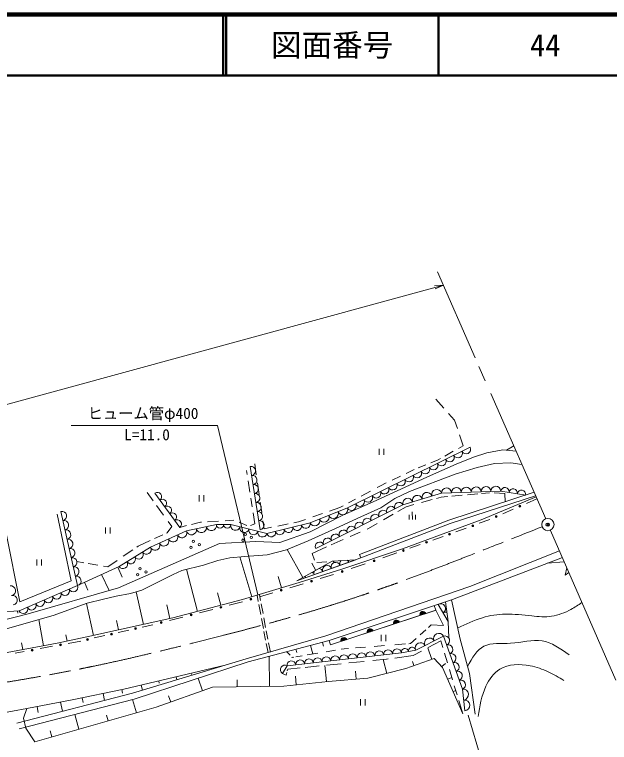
# Model space of a CAD drawing. Units: millimetres, scale not verified. Extents: x 40000 to 680000, y 20000 to 380000.
# Drawn here: x 474622 to 572007, y 260732 to 380000 of the extents above; entities that cross this region are included whole.
import ezdxf
from ezdxf.enums import TextEntityAlignment as Align

# ---------------------------------------------------------------- set-up
doc = ezdxf.new("R2010")
doc.units = ezdxf.units.MM
doc.header["$LTSCALE"] = 1000
doc.header["$PDMODE"] = 32
doc.header["$PDSIZE"] = 500
doc.linetypes.add('CHAIN', pattern=[18.5, 12, -1.5, 3.5, -1.5])
for name, color, linetype, lineweight in [('M-BGD', 7, 'Continuous', 13), ('M-BMK', 2, 'CHAIN', 13), ('M-BMK-SRVR', 3, 'Continuous', 13), ('M-TTL', 7, 'Continuous', 13), ('M-TTL-LINE', 7, 'Continuous', 50), ('M-TTL-TXT', 7, 'Continuous', 13)]:
    doc.layers.add(name, color=color, linetype=linetype, lineweight=lineweight)
doc.layers.add('M-OTRS', color=6, linetype='Continuous')
doc.styles.add('ＭＳ ゴシック', font='')
doc.styles.get('ＭＳ ゴシック').set_extended_font_data('MS Gothic')

# ---------------------------------------------------------------- blocks, each defined once
blk = doc.blocks.new('open_arrow')
at = {"color": 0, "linetype": 'Continuous', "lineweight": -2}
blk.add_lwpolyline([(7.5, 1.25), (0, 0), (7.5, -1.25)], dxfattribs=at)

msp = doc.modelspace()

# ---------------------------------------------------------------- linework, layer by layer
at = {"layer": 'M-BGD'}
for p, q in [((543586, 316991), (544893, 315526)), ((545672, 314653), (546644, 313563)), ((546644, 313563), (547116, 312182)), ((547470, 311144), (548081, 309353)), ((549207, 309088), (534507, 301870)), ((548081, 309353), (547275, 308901)), ((555140, 308640), (556340, 309325)), ((534328, 307836), (534328, 308836)), ((535078, 308836), (535078, 307836)), ((546452, 308438), (545052, 307653)), ((549750, 307493), (551963, 308179)), ((551963, 308179), (554538, 308703)), ((554538, 308703), (556712, 308473)), ((543966, 307043), (542748, 306549)), ((544378, 307274), (543966, 307043)), ((546893, 306325), (549750, 307493)), ((555867, 306531), (553211, 306449)), ((557672, 306279), (555867, 306531)), ((514838, 295596), (513205, 305953)), ((514189, 304604), (513934, 306372)), ((540037, 305451), (538732, 304819)), ((541975, 306236), (540698, 305718)), ((542225, 304229), (546893, 306325)), ((550354, 305803), (546733, 304674)), ((553211, 306449), (550354, 305803)), ((512609, 305315), (512713, 304636)), ((537789, 304363), (536422, 303702)), ((538564, 302537), (542225, 304229)), ((546733, 304674), (539288, 301853)), ((512867, 303625), (513155, 301742)), ((514661, 301335), (514378, 303295)), ((535480, 303247), (534550, 302797)), ((534507, 301870), (529102, 299151)), ((532889, 301907), (531379, 301099)), ((533333, 300160), (538564, 302537)), ((534550, 302797), (533999, 302502)), ((539288, 301853), (536874, 300685)), ((554216, 301917), (544520, 301593)), ((558302, 301273), (554216, 301917)), ((497326, 300329), (496350, 301693)), ((501658, 295972), (497595, 301572)), ((504864, 300227), (504864, 301227)), ((505614, 301228), (505614, 300228)), ((513305, 300756), (513518, 299360)), ((530443, 300597), (529301, 299986)), ((536874, 300685), (534581, 299194)), ((544520, 301593), (538205, 299676)), ((543713, 300713), (544472, 300919)), ((544472, 300919), (545453, 301007)), ((545453, 301007), (545490, 301011)), ((545711, 297172), (559666, 301717)), ((545912, 296606), (559908, 301165)), ((546226, 301077), (547910, 301229)), ((548754, 301305), (550482, 301461)), ((560000, 300954), (551032, 297183)), ((551045, 301511), (552398, 301634)), ((552811, 301671), (552818, 301670)), ((553137, 301644), (554881, 301499)), ((554881, 301499), (554956, 300183)), ((560129, 300658), (558414, 299905)), ((499010, 297973), (497862, 299578)), ((515081, 298423), (514837, 300117)), ((538205, 299676), (523919, 292523)), ((528437, 299523), (527847, 299207)), ((528344, 297984), (533333, 300160)), ((538723, 299363), (539986, 299705)), ((541262, 300050), (543004, 300521)), ((484903, 286438), (482197, 298592)), ((513675, 298329), (513947, 296548)), ((529102, 299151), (523005, 296714)), ((525015, 298222), (523478, 297687)), ((527847, 299207), (526172, 298624)), ((534581, 299194), (531322, 297704)), ((537361, 298573), (538723, 299363)), ((539740, 298508), (539741, 297258)), ((556269, 298963), (554554, 298210)), ((481616, 298116), (483885, 287210)), ((507994, 297000), (506211, 296903)), ((510540, 297139), (509084, 297059)), ((515468, 295739), (515283, 297022)), ((522240, 297257), (521112, 296864)), ((523033, 295244), (528344, 297984)), ((531322, 297704), (527178, 295770)), ((531092, 291523), (545711, 297172)), ((535025, 297218), (536605, 298134)), ((551032, 297183), (538118, 292464)), ((539240, 298008), (539241, 297258)), ((540241, 297259), (540240, 298009)), ((552409, 297268), (550695, 296634)), ((489500, 294976), (489500, 295976)), ((490250, 295977), (490250, 294977)), ((499612, 295089), (500352, 296097)), ((500352, 296097), (499745, 296945)), ((502756, 296252), (501658, 295972)), ((507657, 296424), (502763, 295422)), ((505061, 296840), (503599, 296467)), ((505204, 296848), (505061, 296840)), ((510040, 296425), (507657, 296424)), ((515934, 294968), (510040, 296425)), ((512659, 296303), (511379, 296808)), ((513947, 296548), (513248, 296301)), ((516692, 295983), (515468, 295739)), ((523005, 296714), (515934, 294968)), ((519427, 296528), (517741, 296192)), ((521112, 296864), (520338, 296710)), ((531309, 290963), (545912, 296606)), ((532329, 295687), (532571, 295794)), ((532571, 295794), (533980, 296612)), ((548552, 295842), (546873, 295243)), ((475462, 283747), (473224, 295000)), ((502763, 295422), (496872, 292702)), ((497549, 294134), (498874, 294748)), ((499469, 295023), (499612, 295089)), ((518059, 293468), (523033, 295244)), ((527178, 295770), (522711, 293755)), ((529541, 294456), (531200, 295189)), ((494874, 292895), (496826, 293799)), ((508167, 293320), (514105, 293645)), ((514105, 293645), (518059, 293468)), ((522711, 293755), (519130, 292304)), ((526457, 293094), (528428, 293964)), ((544775, 294495), (543096, 293896)), ((491649, 286069), (508167, 293320)), ((496872, 292702), (491723, 289574)), ((492415, 291235), (494002, 292306)), ((494663, 292752), (494874, 292895)), ((519130, 292304), (515991, 291457)), ((519257, 292355), (521808, 287754)), ((523315, 291706), (525710, 292764)), ((538118, 292464), (528207, 289114)), ((540997, 293147), (539318, 292549)), ((512304, 291224), (509868, 290996)), ((511497, 291148), (513467, 284602)), ((515991, 291457), (512304, 291224)), ((523739, 290605), (523315, 291706)), ((531092, 291523), (531309, 290963)), ((537219, 291800), (534911, 291008)), ((546320, 284149), (564304, 291036)), ((549173, 286292), (563825, 292139)), ((478294, 289727), (478294, 290727)), ((479044, 290728), (479044, 289728)), ((484825, 290365), (485937, 290178)), ((486696, 290050), (488276, 289784)), ((489870, 289516), (491414, 290559)), ((507909, 290518), (505573, 289788)), ((509868, 290996), (507909, 290518)), ((531309, 290963), (520844, 287219)), ((530485, 290668), (520844, 287219)), ((520844, 287219), (526639, 290432)), ((523285, 290087), (523927, 288929)), ((525731, 290327), (524102, 290225)), ((526639, 290432), (530485, 290668)), ((532027, 290017), (529719, 289224)), ((561832, 290090), (564606, 290340)), ((491723, 289574), (484903, 286438)), ((489179, 289632), (489870, 289516)), ((492256, 287837), (491504, 289473)), ((502007, 288932), (500600, 288228)), ((505573, 289788), (502007, 288932)), ((502760, 289113), (504569, 282210)), ((528207, 289114), (521226, 286937)), ((565044, 289333), (564778, 288161)), ((490083, 285615), (488866, 288260)), ((500600, 288228), (495477, 285688)), ((517793, 287899), (518344, 286070)), ((526835, 288234), (524628, 287573)), ((564778, 288161), (565365, 288594)), ((475380, 282282), (484903, 286438)), ((483885, 287210), (475462, 283747)), ((486638, 285701), (486056, 286968)), ((521226, 286937), (511914, 284135)), ((521870, 286747), (519663, 286087)), ((525580, 278226), (549173, 286292)), ((476855, 281778), (491649, 286069)), ((493594, 285160), (491258, 284707)), ((495477, 285688), (493594, 285160)), ((494522, 285420), (495715, 280076)), ((507867, 285256), (508402, 283215)), ((516905, 285261), (514699, 284600)), ((489199, 284203), (486514, 283527)), ((491258, 284707), (489199, 284203)), ((511914, 284135), (500521, 281149)), ((514510, 283831), (514314, 284857)), ((514890, 283976), (514707, 284932)), ((526141, 277411), (546320, 284149)), ((547547, 277677), (546152, 284093)), ((486514, 283527), (480920, 281546)), ((486400, 283486), (487567, 278258)), ((499564, 283305), (500067, 281048)), ((511940, 283774), (509769, 283219)), ((514923, 281674), (514606, 283329)), ((515297, 281846), (514987, 283466)), ((543596, 282402), (543315, 283146)), ((545633, 280551), (543944, 283356)), ((545633, 280551), (545166, 283764)), ((453451, 276009), (476855, 281778)), ((480920, 281546), (461500, 275991)), ((467783, 281881), (475380, 282282)), ((475142, 281897), (475122, 282268)), ((507055, 282525), (504883, 281970)), ((543634, 282402), (526359, 276712)), ((526359, 276712), (543596, 282402)), ((544858, 279880), (543596, 282402)), ((478592, 280880), (479374, 276578)), ((500521, 281149), (486969, 278124)), ((491303, 280705), (491646, 279168)), ((502169, 281277), (499997, 280721)), ((515354, 279421), (515043, 281047)), ((515729, 279589), (515428, 281165)), ((545710, 277853), (545633, 280551)), ((493347, 279135), (491597, 278739)), ((497283, 280028), (495533, 279631)), ((541009, 278351), (541925, 279182)), ((542371, 279587), (542809, 279984)), ((542809, 279984), (544858, 279880)), ((486969, 278124), (481607, 276984)), ((482999, 278343), (483216, 277326)), ((489410, 278243), (487661, 277846)), ((512519, 274405), (525580, 278226)), ((515720, 277505), (515454, 278897)), ((516101, 277644), (515837, 279025)), ((534637, 277337), (534636, 278337)), ((535386, 278337), (535387, 277337)), ((544821, 278137), (540307, 275849)), ((547934, 269472), (544821, 278137)), ((481607, 276984), (470842, 275028)), ((475777, 277063), (475977, 275961)), ((485474, 277351), (483417, 276967)), ((512858, 273942), (526141, 277411)), ((516112, 275456), (515825, 276961)), ((516505, 275532), (516212, 277067)), ((525210, 276497), (525046, 277125)), ((526130, 277408), (526359, 276712)), ((536902, 276736), (538601, 276869)), ((539175, 276913), (539447, 276935)), ((539447, 276935), (540366, 277768)), ((542336, 276277), (544419, 277384)), ((544419, 277384), (544754, 276262)), ((549079, 272021), (547547, 277677)), ((476216, 275624), (474713, 275373)), ((480845, 276487), (478788, 276104)), ((519218, 275603), (519737, 275023)), ((520826, 275478), (520693, 275988)), ((523431, 275229), (523071, 276609)), ((525622, 275595), (527177, 275855)), ((528080, 276006), (528570, 276088)), ((528570, 276088), (529287, 276144)), ((530440, 276234), (532086, 276362)), ((533512, 276473), (535203, 276604)), ((540307, 275849), (537948, 275409)), ((539868, 274963), (541259, 275704)), ((542270, 276241), (542934, 274349)), ((493927, 268787), (512519, 274405)), ((516296, 274840), (516362, 269923)), ((529265, 274435), (519228, 273297)), ((520004, 274724), (520058, 274665)), ((520058, 274665), (520333, 274711)), ((520692, 274771), (521713, 274941)), ((522503, 275073), (524272, 275369)), ((537948, 275409), (529265, 274435)), ((533258, 274161), (535529, 274392)), ((534965, 274335), (535551, 272053)), ((535529, 274392), (535773, 274424)), ((536854, 274567), (539868, 274963)), ((543340, 274492), (538696, 272860)), ((544698, 273014), (543340, 274492)), ((545016, 275384), (545503, 273751)), ((492533, 269473), (509108, 273374)), ((494207, 267827), (512858, 273942)), ((519228, 273297), (518497, 272053)), ((522205, 273038), (524500, 273271)), ((525389, 273362), (525678, 270714)), ((525664, 273389), (528085, 273636)), ((529339, 273763), (531878, 274021)), ((539748, 273975), (539981, 273312)), ((545143, 273685), (544568, 273156)), ((503563, 271876), (503520, 272059)), ((518497, 272053), (519065, 271752)), ((519065, 271752), (519187, 272180)), ((519262, 272444), (519349, 272748)), ((519349, 272748), (521395, 272956)), ((530423, 272422), (530528, 271106)), ((538696, 272860), (532453, 271259)), ((547990, 265421), (544698, 273014)), ((545827, 272665), (546321, 271010)), ((550051, 265345), (549079, 272021)), ((498319, 270462), (498236, 270816)), ((501178, 270978), (501060, 271480)), ((504653, 271251), (505384, 269208)), ((511072, 271000), (511087, 269852)), ((525939, 270742), (518701, 269954)), ((520596, 271581), (520749, 270177)), ((532453, 271259), (525939, 270742)), ((546207, 271394), (545528, 271100)), ((495549, 269277), (495347, 270136)), ((507029, 269797), (497794, 266489)), ((518701, 269954), (507029, 269797)), ((546614, 270029), (547061, 268531)), ((474991, 263909), (493927, 268787)), ((484076, 267698), (492533, 269473)), ((489350, 267608), (489110, 268755)), ((492297, 268816), (492174, 269398)), ((499844, 268360), (500205, 267353)), ((546735, 269211), (546408, 269069)), ((548338, 265889), (547934, 269472)), ((475381, 262977), (494207, 267827)), ((476623, 266267), (484076, 267698)), ((482455, 265832), (482167, 267331)), ((485874, 267275), (485713, 268041)), ((493939, 267758), (494561, 265570)), ((531277, 266796), (531276, 267796)), ((532026, 267796), (532027, 266796)), ((547334, 267616), (547990, 265421)), ((471854, 265382), (476623, 266267)), ((476069, 264707), (476623, 266267)), ((497794, 266489), (477948, 260849)), ((478482, 265628), (478298, 266588)), ((484467, 265317), (485155, 262897)), ((489684, 265218), (489956, 264262)), ((476466, 263095), (476069, 264707)), ((477948, 260849), (476466, 263095)), ((480464, 262641), (480747, 261644))]:
    msp.add_line(p, q, dxfattribs=at)
for centre, radius in [((557342, 299434), 150), ((557342, 299434), 100), ((557342, 299434), 50), ((553482, 297739), 150), ((553482, 297739), 100), ((553482, 297739), 50), ((549624, 296238), 150), ((549624, 296238), 100), ((549624, 296238), 50), ((512416, 294844), 200), ((545824, 294869), 150), ((545824, 294869), 100), ((545824, 294869), 50), ((503901, 293672), 200), ((512010, 293867), 200), ((513372, 294324), 200), ((542046, 293522), 150), ((542046, 293522), 100), ((542046, 293522), 50), ((503495, 292695), 200), ((504857, 293152), 200), ((538268, 292174), 150), ((538268, 292174), 100), ((538268, 292174), 50), ((533469, 290512), 150), ((533469, 290512), 100), ((533469, 290512), 50), ((495169, 289192), 200), ((496125, 288672), 200), ((528277, 288729), 150), ((528277, 288729), 100), ((528277, 288729), 50), ((494764, 288215), 200), ((523249, 287160), 150), ((523249, 287160), 100), ((523249, 287160), 50), ((518284, 285674), 150), ((518284, 285674), 100), ((518284, 285674), 50), ((513319, 284187), 150), ((513319, 284187), 100), ((513319, 284187), 50), ((508412, 282872), 150), ((508412, 282872), 100), ((508412, 282872), 50), ((503526, 281623), 150), ((503526, 281623), 100), ((503526, 281623), 50), ((498640, 280374), 150), ((498640, 280374), 100), ((498640, 280374), 50), ((494440, 279383), 150), ((494440, 279383), 100), ((494440, 279383), 50), ((490504, 278491), 150), ((490504, 278491), 100), ((490504, 278491), 50), ((482131, 276727), 150), ((482131, 276727), 100), ((482131, 276727), 50), ((486567, 277598), 150), ((486567, 277598), 100), ((486567, 277598), 50), ((477502, 275864), 150), ((477502, 275864), 100), ((477502, 275864), 50)]:
    msp.add_circle(centre, radius, dxfattribs=at)
for centre, radius, start, end in [((548539, 308760), 744, 206.15154, 26.15154), ((545866, 307447), 744, 206.15154, 26.15154), ((547202, 308104), 744, 206.15154, 26.15154), ((544530, 306791), 744, 206.15154, 26.15154), ((513322, 305214), 749, 278.95643, 98.95643), ((541857, 305479), 744, 206.15154, 26.15154), ((543193, 306135), 744, 206.15154, 26.15154), ((513555, 303734), 749, 278.95643, 98.95643), ((539184, 304167), 744, 206.15154, 26.15154), ((540521, 304823), 744, 206.15154, 26.15154), ((513788, 302254), 749, 278.95643, 98.95643), ((536511, 302854), 744, 206.15154, 26.15154), ((537848, 303510), 744, 206.15154, 26.15154), ((533831, 301530), 756, 206.70417, 26.70417), ((535175, 302198), 744, 206.15154, 26.15154), ((543731, 301353), 825, 16.889, 196.889), ((545328, 301620), 808, 1.91465, 181.91465), ((546944, 301674), 808, 1.91465, 181.91465), ((548560, 301728), 808, 1.91465, 181.91465), ((550176, 301782), 808, 1.91465, 181.91465), ((551792, 301836), 808, 1.91465, 181.91465), ((553408, 301890), 808, 1.91465, 181.91465), ((554897, 301810), 689, 351.04346, 171.04346), ((556259, 301595), 689, 351.04346, 171.04346), ((557621, 301380), 689, 351.04346, 171.04346), ((498002, 301012), 692, 305.96131, 125.96131), ((498814, 299892), 692, 305.96131, 125.96131), ((514022, 300775), 749, 278.95643, 98.95643), ((532480, 300850), 756, 206.70417, 26.70417), ((538995, 299915), 825, 16.889, 196.889), ((540573, 300394), 825, 16.889, 196.889), ((542152, 300874), 825, 16.889, 196.889), ((499627, 298772), 692, 305.96131, 125.96131), ((514255, 299295), 749, 278.95643, 98.95643), ((529778, 299491), 756, 206.70417, 26.70417), ((531129, 300171), 756, 206.70417, 26.70417), ((536257, 298700), 726, 26.59565, 206.59565), ((537556, 299350), 726, 26.59565, 206.59565), ((482367, 297833), 778, 282.54809, 102.54809), ((500439, 297652), 692, 305.96131, 125.96131), ((514488, 297815), 749, 278.95643, 98.95643), ((526816, 298237), 821, 201.79049, 21.79049), ((528340, 298846), 821, 201.79049, 21.79049), ((534958, 298050), 726, 26.59565, 206.59565), ((482705, 296313), 778, 282.54809, 102.54809), ((501252, 296532), 692, 305.96131, 125.96131), ((514721, 296336), 749, 278.95643, 98.95643), ((523767, 297018), 821, 201.79049, 21.79049), ((525291, 297628), 821, 201.79049, 21.79049), ((532361, 296749), 726, 26.59565, 206.59565), ((533660, 297400), 726, 26.59565, 206.59565), ((505210, 295923), 832, 191.5711, 11.5711), ((506841, 296257), 832, 191.5711, 11.5711), ((508253, 296424), 596, 180.0306, 0.0306), ((509444, 296425), 596, 180.0306, 0.0306), ((510777, 296243), 759, 166.11165, 346.11165), ((512250, 295878), 759, 166.11165, 346.11165), ((519469, 295841), 728, 193.8713, 13.8713), ((520884, 296190), 728, 193.8713, 13.8713), ((522298, 296539), 728, 193.8713, 13.8713), ((529764, 295449), 726, 26.59565, 206.59565), ((531062, 296099), 726, 26.59565, 206.59565), ((483043, 294794), 778, 282.54809, 102.54809), ((500554, 294402), 811, 204.77414, 24.77414), ((502027, 295082), 811, 204.77414, 24.77414), ((503579, 295589), 832, 191.5711, 11.5711), ((513724, 295514), 759, 166.11165, 346.11165), ((515197, 295150), 759, 166.11165, 346.11165), ((516641, 295142), 728, 193.8713, 13.8713), ((518055, 295491), 728, 193.8713, 13.8713), ((527166, 294149), 726, 26.59565, 206.59565), ((528465, 294799), 726, 26.59565, 206.59565), ((483381, 293275), 778, 282.54809, 102.54809), ((499081, 293722), 811, 204.77414, 24.77414), ((524569, 292848), 726, 26.59565, 206.59565), ((525867, 293498), 726, 26.59565, 206.59565), ((483719, 291755), 778, 282.54809, 102.54809), ((496228, 292311), 753, 211.28689, 31.28689), ((497608, 293042), 811, 204.77414, 24.77414), ((493654, 290747), 753, 211.28689, 31.28689), ((494941, 291529), 753, 211.28689, 31.28689), ((484057, 290236), 778, 282.54809, 102.54809), ((492367, 289965), 753, 211.28689, 31.28689), ((527200, 289493), 750, 19.68443, 199.68443), ((526241, 289947), 750, 19.68443, 41.37644), ((527654, 290452), 750, 180.25933, 199.68443), ((528612, 289998), 750, 135.89457, 199.68443), ((528612, 289998), 750, 19.68443, 51.13106), ((530025, 290504), 750, 173.04755, 199.68443), ((484396, 288717), 778, 282.54809, 102.54809), ((524375, 288483), 750, 154.91003, 199.68443), ((524375, 288483), 750, 19.68443, 83.10522), ((525788, 288988), 750, 19.68443, 199.68443), ((524829, 289441), 750, 19.68443, 28.16135), ((526241, 289947), 750, 190.99437, 199.68443), ((484734, 287197), 778, 282.54809, 102.54809), ((521551, 287472), 750, 19.68443, 38.33083), ((522963, 287977), 750, 179.92894, 199.68443), ((522963, 287977), 750, 19.68443, 58.08631), ((474009, 285602), 785, 279.64835, 99.64835), ((484223, 286141), 742, 203.57405, 23.57405), ((481502, 284953), 742, 203.57405, 23.57405), ((482862, 285547), 742, 203.57405, 23.57405), ((474272, 284054), 785, 279.64835, 99.64835), ((478781, 283766), 742, 203.57405, 23.57405), ((480141, 284360), 742, 203.57405, 23.57405), ((476060, 282579), 742, 203.57405, 23.57405), ((477420, 283173), 742, 203.57405, 23.57405), ((544366, 282655), 819, 301.05869, 121.05869), ((541474, 281690), 500, 18.2303, 198.2303), ((541474, 281690), 500, 18.2303, 198.2303), ((541474, 281690), 450, 18.2303, 198.2303), ((541474, 281690), 400, 18.2303, 198.2303), ((541474, 281690), 350, 18.2303, 198.2303), ((541474, 281690), 300, 18.2303, 198.2303), ((541474, 281690), 250, 18.2303, 198.2303), ((541474, 281690), 200, 18.2303, 198.2303), ((541474, 281690), 150, 18.2303, 198.2303), ((541474, 281690), 100, 18.2303, 198.2303), ((541474, 281690), 50, 18.2303, 198.2303), ((545211, 281252), 819, 75.46476, 121.05869), ((537156, 280268), 500, 18.2303, 198.2303), ((537156, 280268), 500, 18.2303, 198.2303), ((537156, 280268), 450, 18.2303, 198.2303), ((537156, 280268), 400, 18.2303, 198.2303), ((537156, 280268), 350, 18.2303, 198.2303), ((537156, 280268), 300, 18.2303, 198.2303), ((537156, 280268), 250, 18.2303, 198.2303), ((537156, 280268), 200, 18.2303, 198.2303), ((537156, 280268), 150, 18.2303, 198.2303), ((537156, 280268), 100, 18.2303, 198.2303), ((537156, 280268), 50, 18.2303, 198.2303), ((532837, 278846), 500, 18.2303, 198.2303), ((532837, 278846), 500, 18.2303, 198.2303), ((532837, 278846), 450, 18.2303, 198.2303), ((532837, 278846), 400, 18.2303, 198.2303), ((532837, 278846), 350, 18.2303, 198.2303), ((532837, 278846), 300, 18.2303, 198.2303), ((532837, 278846), 250, 18.2303, 198.2303), ((528518, 277423), 500, 18.2303, 198.2303), ((528518, 277423), 500, 18.2303, 198.2303), ((532837, 278846), 200, 18.2303, 198.2303), ((532837, 278846), 150, 18.2303, 198.2303), ((532837, 278846), 100, 18.2303, 198.2303), ((532837, 278846), 50, 18.2303, 198.2303), ((544069, 277756), 844, 26.87334, 206.87334), ((545081, 277415), 767, 289.76096, 109.76096), ((528518, 277423), 450, 18.2303, 198.2303), ((528518, 277423), 400, 18.2303, 198.2303), ((528518, 277423), 350, 18.2303, 198.2303), ((528518, 277423), 300, 18.2303, 198.2303), ((528518, 277423), 250, 18.2303, 198.2303), ((528518, 277423), 200, 18.2303, 198.2303), ((528518, 277423), 150, 18.2303, 198.2303), ((528518, 277423), 100, 18.2303, 198.2303), ((528518, 277423), 50, 18.2303, 198.2303), ((541059, 276230), 844, 26.87334, 206.87334), ((542564, 276993), 844, 26.87334, 206.87334), ((545599, 275971), 767, 289.76096, 109.76096), ((532883, 274841), 728, 6.39727, 186.39727), ((534330, 275003), 728, 6.39727, 186.39727), ((535777, 275166), 728, 6.39727, 186.39727), ((537225, 275328), 728, 6.39727, 186.39727), ((538538, 275519), 600, 10.56978, 190.56978), ((539717, 275739), 600, 10.56978, 190.56978), ((522813, 273703), 722, 6.47386, 186.47386), ((524246, 273866), 722, 6.47386, 186.47386), ((525680, 274029), 722, 6.47386, 186.47386), ((527114, 274191), 722, 6.47386, 186.47386), ((528548, 274354), 722, 6.47386, 186.47386), ((529988, 274517), 728, 6.39727, 186.39727), ((531436, 274679), 728, 6.39727, 186.39727), ((546118, 274527), 767, 289.76096, 109.76096), ((518863, 272675), 721, 59.56506, 239.56506), ((519945, 273378), 722, 6.47386, 186.47386), ((521379, 273541), 722, 6.47386, 186.47386), ((546637, 273083), 767, 289.76096, 109.76096), ((547156, 271639), 767, 289.76096, 109.76096), ((547675, 270195), 767, 289.76096, 109.76096), ((548035, 268577), 902, 276.43495, 96.43495), ((548237, 266785), 902, 276.43495, 96.43495)]:
    msp.add_arc(centre, radius, start, end, dxfattribs=at)
for points, knots in [([(547158, 279467), (548484, 280104), (549811, 280741), (551217, 281165), (552438, 281534), (553719, 281743), (554992, 281770), (556426, 281800), (557849, 281600), (559289, 281451), (560376, 281338), (561473, 281255), (562542, 281412), (563649, 281576), (564725, 281997), (565715, 282539), (566335, 282878), (566921, 283264), (567507, 283650)], [0, 0, 0, 0, 1, 1, 1, 2, 2, 2, 3, 3, 3, 4, 4, 4, 5, 5, 5, 6, 6, 6, 6]), ([(548765, 273180), (549530, 274551), (550296, 275922), (551465, 276508), (552660, 277107), (554277, 276885), (555823, 276980), (557649, 277092), (559376, 277649), (560986, 277385), (562534, 277131), (563973, 276119), (565413, 275107)], [0, 0, 0, 0, 1, 1, 1, 2, 2, 2, 3, 3, 3, 4, 4, 4, 4]), ([(550542, 264979), (550793, 266680), (551043, 268380), (551785, 269960), (552304, 271067), (553064, 272114), (554073, 272733), (555468, 273589), (557339, 273625), (559012, 273298), (560068, 273091), (561045, 272739), (561985, 272295), (562863, 271881), (563710, 271386), (564556, 270891)], [0, 0, 0, 0, 1, 1, 1, 2, 2, 2, 3, 3, 3, 4, 4, 4, 5, 5, 5, 5])]:
    msp.add_open_spline(points, degree=3, knots=knots, dxfattribs=at)
at = {"layer": 'M-BMK'}
msp.add_open_spline([(467033, 269582), (473158, 270573), (479283, 271563), (485363, 272778), (491596, 274024), (497782, 275506), (503956, 277048), (513211, 279360), (522440, 281806), (531474, 284839), (537969, 287020), (544363, 289505), (550742, 292017), (554165, 293366), (557584, 294722), (561003, 296078)], degree=3, knots=[0, 0, 0, 0, 1, 1, 1, 2, 2, 2, 3, 3, 3, 4, 4, 4, 5, 5, 5, 5], dxfattribs=at)
at = {"layer": 'M-BMK-SRVR'}
for p, q in [((543880, 337821), (550033, 323748)), ((550649, 322340), (551684, 319974)), ((552585, 317913), (561573, 297356)), ((562386, 295453), (573044, 270910))]:
    msp.add_line(p, q, dxfattribs=at)
msp.add_circle((561941, 296431), 1000, dxfattribs=at)
at = {"layer": 'M-OTRS'}
msp.add_point((561901, 296412), dxfattribs=at)
at = {"layer": 'M-TTL', "color": 2, "lineweight": 140}
msp.add_line((680000, 380000), (40000, 380000), dxfattribs=at)
at = {"layer": 'M-TTL-LINE'}
for p, q in [((508747, 380000), (508747, 370000)), ((509247, 380000), (509247, 370000)), ((543997, 380000), (543997, 370000)), ((40000, 370000), (680000, 370000))]:
    msp.add_line(p, q, dxfattribs=at)
at = {"layer": 'M-TTL-TXT'}
for p, q in [((469168, 314955), (544816, 335681)), ((507829, 312691), (483895, 312678)), ((514463, 284902), (507829, 312691)), ((548877, 265217), (553265, 250515))]:
    msp.add_line(p, q, dxfattribs=at)

# ---------------------------------------------------------------- block references
at = {"layer": 'M-TTL-TXT', "xscale": 193, "yscale": 193, "rotation": 195.3}
msp.add_blockref('open_arrow', (544816, 335681), dxfattribs=at)

# ---------------------------------------------------------------- texts
at = {"layer": 'M-TTL-TXT', "style": 'ＭＳ ゴシック'}
for s, p in [('図面番号', (526622, 375000)), ('44', (561497, 375000))]:
    msp.add_text(s, height=3666, dxfattribs=at).set_placement(p, align=Align.MIDDLE_CENTER)
for s, p in [('ヒューム管φ400', (486584, 313178)), ('L=11.0', (492565, 309690))]:
    msp.add_text(s, height=1833, rotation=0.031, dxfattribs=at).set_placement(p, align=Align.BOTTOM_LEFT)

doc.saveas('drawing.dxf')
